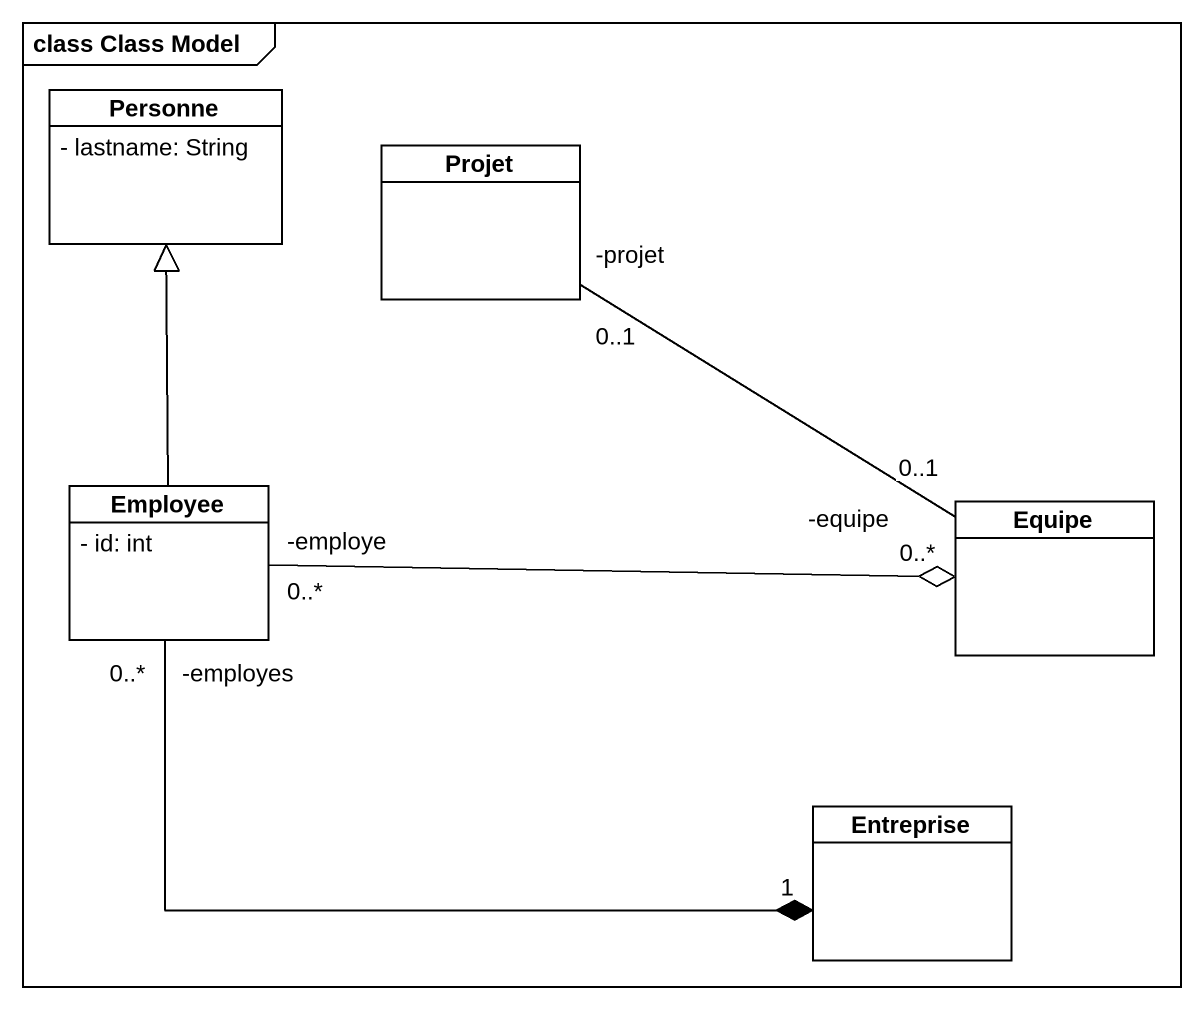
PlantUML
@startuml
mainframe class Class Model
hide circle
hide empty members
skinparam classAttributeIconSize 0
class Personne {
  - lastname: String
}
class Projet
class Employee {
  - id: int
}
class Equipe
class Entreprise
Projet "-projet\n0..1" -- "-equipe\n0..1" Equipe
Employee -up-|> Personne
Employee "-employe\n0..*" -right-o "0..*" Equipe
Employee "-employes\n0..*" -right-* "1" Entreprise
@enduml
